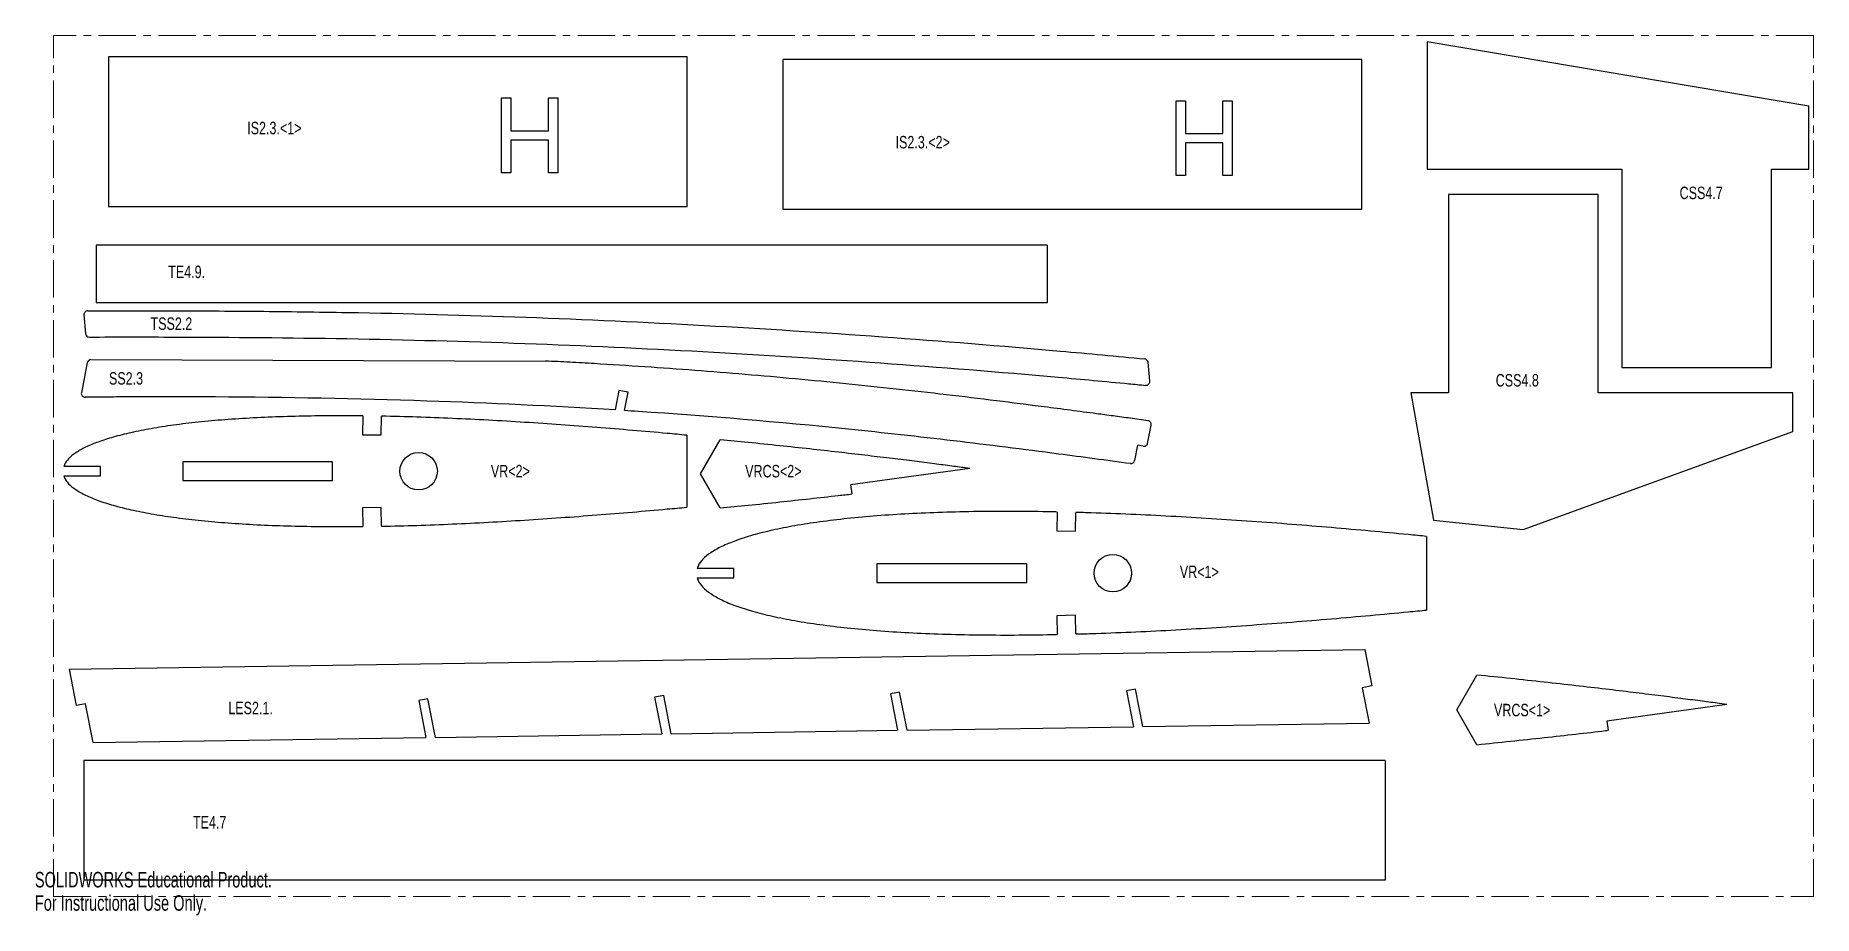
# Model space of a CAD drawing. Header units: inches. Extents: x 0 to 23.8, y 0 to 11.8.
import ezdxf

# ---------------------------------------------------------------- set-up
doc = ezdxf.new("R2010")
doc.units = ezdxf.units.IN
doc.header["$MEASUREMENT"] = 0
doc.linetypes.add('CENTERX2', pattern=[0.8, 0.5, -0.1, 0.1, -0.1])
doc.layers.add('PART_NAMES', color=1, linetype='Continuous')
doc.styles.add('SLDTEXTSTYLE0', font='TXT', dxfattribs={"width": 0.75})
doc.styles.add('SLDTEXTSTYLE1', font='TXT', dxfattribs={"width": 0.7})

msp = doc.modelspace()

# ---------------------------------------------------------------- linework, layer by layer
at = {"color": 7, "linetype": 'CENTERX2', "lineweight": 18}
for p, q in [((0.25, 0.25), (0.25, 11.75)), ((23.75, 11.75), (0.25, 11.75)), ((23.75, 0.25), (23.75, 11.75)), ((0.25, 0.25), (23.75, 0.25))]:
    msp.add_line(p, q, dxfattribs=at)
at = {"color": 7, "linetype": 'Continuous', "lineweight": 25}
for p, q in [((18.59, 11.664), (18.59, 9.964)), ((23.69, 10.808), (18.59, 11.664)), ((8.712, 11.466), (0.982, 11.466)), ((0.982, 11.466), (0.982, 9.466)), ((8.712, 9.466), (8.712, 11.466)), ((17.719, 11.429), (9.989, 11.429)), ((9.989, 11.429), (9.989, 9.429)), ((17.719, 9.429), (17.719, 11.429)), ((6.232, 10.916), (6.357, 10.916)), ((6.232, 9.916), (6.232, 10.916)), ((6.357, 10.916), (6.357, 10.478)), ((6.857, 10.916), (6.982, 10.916)), ((6.857, 10.478), (6.857, 10.916)), ((6.982, 10.916), (6.982, 9.916)), ((15.239, 10.879), (15.364, 10.879)), ((15.239, 9.879), (15.239, 10.879)), ((15.364, 10.879), (15.364, 10.442)), ((15.864, 10.879), (15.989, 10.879)), ((15.864, 10.442), (15.864, 10.879)), ((15.989, 10.879), (15.989, 9.879)), ((23.69, 9.964), (23.69, 10.808)), ((6.357, 10.478), (6.857, 10.478)), ((6.357, 10.353), (6.357, 9.916)), ((6.857, 10.353), (6.357, 10.353)), ((6.857, 9.916), (6.857, 10.353)), ((15.364, 10.442), (15.864, 10.442)), ((15.364, 10.317), (15.364, 9.879)), ((15.864, 10.317), (15.364, 10.317)), ((15.864, 9.879), (15.864, 10.317)), ((6.357, 9.916), (6.232, 9.916)), ((6.982, 9.916), (6.857, 9.916)), ((15.364, 9.879), (15.239, 9.879)), ((15.989, 9.879), (15.864, 9.879)), ((18.59, 9.964), (21.19, 9.964)), ((21.19, 9.964), (21.19, 7.314)), ((23.19, 7.314), (23.19, 9.964)), ((23.19, 9.964), (23.69, 9.964)), ((18.875, 9.627), (18.875, 6.977)), ((20.875, 9.627), (18.875, 9.627)), ((20.875, 6.977), (20.875, 9.627)), ((0.982, 9.466), (8.712, 9.466)), ((9.989, 9.429), (17.719, 9.429)), ((13.517, 8.952), (0.817, 8.952)), ((0.817, 8.952), (0.817, 8.182)), ((13.517, 8.952), (13.517, 8.182)), ((13.517, 8.182), (0.817, 8.182)), ((0.655, 8.019), (0.677, 7.769)), ((0.7, 7.381), (0.621, 6.979)), ((0.749, 7.421), (6.819, 7.403)), ((14.887, 7.132), (14.865, 7.386)), ((21.19, 7.314), (23.19, 7.314)), ((7.799, 7.011), (7.748, 6.749)), ((7.922, 6.986), (7.799, 7.011)), ((7.874, 6.741), (7.922, 6.986)), ((18.375, 6.977), (18.675, 5.277)), ((18.875, 6.977), (18.375, 6.977)), ((23.475, 6.977), (20.875, 6.977)), ((23.475, 6.463), (23.475, 6.977)), ((4.378, 6.669), (4.374, 6.419)), ((4.624, 6.416), (4.628, 6.666)), ((4.374, 6.419), (4.624, 6.416)), ((8.704, 6.411), (8.704, 5.45)), ((14.858, 6.303), (14.905, 6.547)), ((19.875, 5.152), (23.475, 6.463)), ((8.89, 5.896), (9.153, 6.351)), ((14.725, 6.278), (14.685, 6.072)), ((14.799, 6.264), (14.725, 6.278)), ((0.874, 5.993), (0.386, 5.993)), ((0.874, 5.868), (0.874, 5.993)), ((3.974, 6.056), (1.974, 6.056)), ((1.974, 6.056), (1.974, 5.806)), ((3.974, 5.806), (3.974, 6.056)), ((12.484, 5.967), (10.891, 5.751)), ((0.386, 5.868), (0.874, 5.868)), ((1.974, 5.806), (3.974, 5.806)), ((9.153, 5.44), (8.89, 5.896)), ((10.891, 5.751), (10.908, 5.627)), ((4.624, 5.446), (4.374, 5.443)), ((4.374, 5.443), (4.378, 5.193)), ((4.628, 5.196), (4.624, 5.446)), ((13.651, 5.386), (13.645, 5.136)), ((13.894, 5.13), (13.9, 5.38)), ((18.675, 5.277), (19.875, 5.152)), ((13.645, 5.136), (13.894, 5.13)), ((18.584, 5.06), (18.584, 4.077)), ((9.334, 4.631), (8.845, 4.631)), ((9.334, 4.506), (9.334, 4.631)), ((13.244, 4.694), (11.244, 4.694)), ((11.244, 4.694), (11.244, 4.444)), ((13.244, 4.444), (13.244, 4.694)), ((8.845, 4.506), (9.334, 4.506)), ((11.244, 4.444), (13.244, 4.444)), ((13.894, 4.007), (13.645, 4.001)), ((13.645, 4.001), (13.651, 3.751)), ((13.9, 3.757), (13.894, 4.007)), ((0.459, 3.286), (17.758, 3.55)), ((17.758, 3.55), (17.852, 3.064)), ((0.459, 3.286), (0.553, 2.8)), ((18.988, 2.743), (19.257, 3.208)), ((5.247, 2.892), (5.125, 2.868)), ((5.125, 2.868), (5.221, 2.374)), ((5.348, 2.376), (5.247, 2.892)), ((8.397, 2.937), (8.274, 2.913)), ((8.274, 2.913), (8.37, 2.422)), ((8.497, 2.424), (8.397, 2.937)), ((11.547, 2.981), (11.424, 2.957)), ((11.424, 2.957), (11.519, 2.47)), ((11.646, 2.472), (11.547, 2.981)), ((14.699, 3.022), (14.577, 2.998)), ((14.577, 2.998), (14.671, 2.518)), ((14.797, 2.52), (14.699, 3.022)), ((17.852, 3.064), (17.725, 3.039)), ((17.725, 3.039), (17.817, 2.566)), ((0.676, 2.824), (0.553, 2.8)), ((0.777, 2.306), (0.676, 2.824)), ((19.257, 2.278), (18.988, 2.743)), ((22.592, 2.815), (20.99, 2.594)), ((5.348, 2.376), (8.37, 2.422)), ((8.497, 2.424), (11.519, 2.47)), ((11.646, 2.472), (14.671, 2.518)), ((14.797, 2.52), (17.817, 2.566)), ((20.99, 2.594), (21.007, 2.471)), ((0.777, 2.306), (5.221, 2.374)), ((18.032, 2.068), (0.652, 2.068)), ((0.652, 2.068), (0.652, 0.468)), ((18.032, 2.068), (18.032, 0.468)), ((18.032, 0.468), (0.652, 0.468))]:
    msp.add_line(p, q, dxfattribs=at)
for centre in [(5.124, 5.931), (14.394, 4.569)]:
    msp.add_circle(centre, 0.25, dxfattribs=at)
for centre, start, end in [((0.705, 8.023), 90.1303, 185), ((0.727, 7.773), 185, 270.1253), ((0.749, 7.371), 89.8235, 168.8932), ((14.815, 7.381), 5, 84.4429), ((14.837, 7.128), 264.4221, 5), ((0.67, 6.969), 168.8932, 270.5892), ((14.856, 6.556), 348.8932, 82.2324), ((14.809, 6.313), 258.8932, 348.8932), ((14.636, 6.082), 262.2662, 348.8932)]:
    msp.add_arc(centre, 0.05, start, end, dxfattribs=at)
for points, knots in [([(0.705, 8.073), (1.066, 8.074), (1.427, 8.074), (2.186, 8.073), (2.583, 8.071), (3.378, 8.064), (3.775, 8.058), (4.967, 8.038), (5.762, 8.016), (7.35, 7.959), (8.144, 7.922), (9.732, 7.835), (10.525, 7.784), (12.11, 7.67), (12.903, 7.606), (14.07, 7.502), (14.445, 7.467), (14.82, 7.431)], [0.5966082, 0.5966082, 0.5966082, 0.5966082, 0.625, 0.625, 0.65625, 0.65625, 0.6875, 0.6875, 0.75, 0.75, 0.8125, 0.8125, 0.875, 0.875, 0.9375, 0.9375, 0.9671219, 0.9671219, 0.9671219, 0.9671219]), ([(0.727, 7.723), (0.91, 7.724), (1.292, 7.724), (2.439, 7.723), (4.195, 7.708), (7.336, 7.624), (10.502, 7.448), (13.189, 7.232), (14.368, 7.123), (14.757, 7.085), (14.832, 7.078)], [0.5971671, 0.5971671, 0.5971671, 0.5971671, 0.611587, 0.627212, 0.6875, 0.75, 0.875, 0.9375, 0.9624107, 0.9683461, 0.9683461, 0.9683461, 0.9683461]), ([(14.863, 6.606), (14.785, 6.617), (14.63, 6.638), (14.401, 6.668), (14.018, 6.72), (13.498, 6.788), (12.829, 6.873), (12.17, 6.953), (11.276, 7.054), (10.382, 7.145), (9.486, 7.224), (8.815, 7.278), (8.142, 7.326), (7.586, 7.361), (7.144, 7.386), (6.927, 7.397), (6.819, 7.403)], [0, 0, 0, 0, 0.0294171, 0.0579663, 0.0856476, 0.1729209, 0.2524393, 0.3358308, 0.4192231, 0.5860175, 0.6694548, 0.7527951, 0.8358639, 0.9195811, 0.959657, 1, 1, 1, 1]), ([(7.748, 6.749), (6.911, 6.801), (5.134, 6.884), (2.923, 6.925), (1.466, 6.925), (0.886, 6.921), (0.736, 6.92), (0.671, 6.919)], [0.6385725, 0.6385725, 0.6385725, 0.6385725, 0.75, 0.875, 0.9319535, 0.9432946, 0.9519185, 0.9519185, 0.9519185, 0.9519185]), ([(4.378, 6.669), (4.312, 6.67), (4.099, 6.672), (3.746, 6.67), (3.325, 6.661), (2.923, 6.644), (2.543, 6.62), (2.188, 6.588), (1.86, 6.549), (1.561, 6.502), (1.292, 6.449), (1.056, 6.391), (0.852, 6.326), (0.684, 6.258), (0.55, 6.184), (0.453, 6.107), (0.401, 6.04), (0.388, 6.001), (0.386, 5.993)], [0.6654394, 0.6654394, 0.6654394, 0.6654394, 0.681178, 0.7161298, 0.7497181, 0.7817483, 0.8120365, 0.8404153, 0.8667321, 0.8908491, 0.9126518, 0.9320463, 0.9489729, 0.9634132, 0.9754213, 0.9851752, 0.9930911, 0.9949793, 0.9949793, 0.9949793, 0.9949793]), ([(8.704, 6.411), (8.618, 6.42), (8.376, 6.442), (7.976, 6.477), (7.502, 6.516), (7.022, 6.552), (6.539, 6.584), (6.057, 6.613), (5.577, 6.636), (5.103, 6.654), (4.787, 6.663), (4.63, 6.666), (4.628, 6.666)], [0.3207638, 0.3207638, 0.3207638, 0.3207638, 0.3415169, 0.3787011, 0.4165753, 0.4549022, 0.4934472, 0.5319715, 0.5702371, 0.6080126, 0.6450663, 0.6455627, 0.6455627, 0.6455627, 0.6455627]), ([(14.629, 6.032), (14.309, 6.076), (13.521, 6.181), (12.266, 6.34), (10.396, 6.548), (8.932, 6.672), (7.934, 6.737), (7.874, 6.741)], [0.3322791, 0.3322791, 0.3322791, 0.3322791, 0.375, 0.4375, 0.5, 0.625, 0.6329856, 0.6329856, 0.6329856, 0.6329856]), ([(12.484, 5.967), (12.463, 5.97), (12.374, 5.982), (12.207, 6.004), (11.971, 6.035), (11.702, 6.069), (11.403, 6.106), (11.075, 6.145), (10.721, 6.186), (10.341, 6.229), (9.939, 6.272), (9.541, 6.313), (9.276, 6.339), (9.153, 6.351)], [0.0331501, 0.0331501, 0.0331501, 0.0331501, 0.0382266, 0.0544813, 0.0734448, 0.0949988, 0.1190064, 0.1453189, 0.1737703, 0.2041837, 0.2363707, 0.2701295, 0.2997622, 0.2997622, 0.2997622, 0.2997622]), ([(0.386, 5.868), (0.388, 5.861), (0.401, 5.822), (0.453, 5.755), (0.55, 5.678), (0.684, 5.604), (0.852, 5.535), (1.056, 5.471), (1.292, 5.412), (1.561, 5.36), (1.86, 5.313), (2.188, 5.274), (2.543, 5.242), (2.923, 5.217), (3.325, 5.201), (3.746, 5.192), (4.099, 5.19), (4.312, 5.192), (4.378, 5.193)], [0.0050207, 0.0050207, 0.0050207, 0.0050207, 0.0069089, 0.0148248, 0.0245787, 0.0365868, 0.0510271, 0.0679537, 0.0873482, 0.1091509, 0.1332679, 0.1595847, 0.1879635, 0.2182517, 0.2502819, 0.2838702, 0.318822, 0.3345606, 0.3345606, 0.3345606, 0.3345606]), ([(9.153, 5.44), (9.276, 5.452), (9.541, 5.478), (9.939, 5.52), (10.341, 5.563), (10.662, 5.599), (10.848, 5.62), (10.908, 5.627)], [0.7002378, 0.7002378, 0.7002378, 0.7002378, 0.7298705, 0.7636293, 0.7958163, 0.8262297, 0.8405765, 0.8405765, 0.8405765, 0.8405765]), ([(4.628, 5.196), (4.63, 5.196), (4.787, 5.199), (5.103, 5.207), (5.577, 5.226), (6.057, 5.249), (6.539, 5.278), (7.022, 5.31), (7.502, 5.346), (7.976, 5.385), (8.376, 5.42), (8.618, 5.442), (8.704, 5.45)], [0.3544373, 0.3544373, 0.3544373, 0.3544373, 0.3549337, 0.3919874, 0.4297629, 0.4680285, 0.5065528, 0.5450978, 0.5834247, 0.6212989, 0.6584831, 0.6792362, 0.6792362, 0.6792362, 0.6792362]), ([(13.651, 5.386), (13.629, 5.387), (13.438, 5.391), (13.084, 5.395), (12.595, 5.393), (12.125, 5.383), (11.676, 5.364), (11.253, 5.337), (10.858, 5.301), (10.492, 5.257), (10.158, 5.206), (9.858, 5.147), (9.594, 5.081), (9.368, 5.01), (9.18, 4.933), (9.031, 4.851), (8.922, 4.764), (8.862, 4.688), (8.848, 4.642), (8.845, 4.631)], [0.6403943, 0.6403943, 0.6403943, 0.6403943, 0.6450663, 0.681178, 0.7161298, 0.7497181, 0.7817483, 0.8120365, 0.8404153, 0.8667321, 0.8908491, 0.9126518, 0.9320463, 0.9489729, 0.9634132, 0.9754213, 0.9851752, 0.9930911, 0.995512, 0.995512, 0.995512, 0.995512]), ([(18.584, 5.06), (18.503, 5.068), (18.253, 5.092), (17.83, 5.132), (17.311, 5.178), (16.783, 5.221), (16.248, 5.261), (15.71, 5.297), (15.171, 5.329), (14.636, 5.355), (14.213, 5.371), (13.968, 5.379), (13.9, 5.38)], [0.2877685, 0.2877685, 0.2877685, 0.2877685, 0.3052504, 0.3415169, 0.3787011, 0.4165753, 0.4549022, 0.4934472, 0.5319715, 0.5702371, 0.6080126, 0.6225703, 0.6225703, 0.6225703, 0.6225703]), ([(8.845, 4.506), (8.848, 4.495), (8.862, 4.449), (8.922, 4.373), (9.031, 4.286), (9.18, 4.204), (9.368, 4.127), (9.594, 4.056), (9.858, 3.99), (10.158, 3.931), (10.492, 3.88), (10.858, 3.836), (11.253, 3.8), (11.676, 3.773), (12.125, 3.754), (12.595, 3.744), (13.084, 3.742), (13.438, 3.746), (13.629, 3.75), (13.651, 3.751)], [0.004488, 0.004488, 0.004488, 0.004488, 0.0069089, 0.0148248, 0.0245787, 0.0365868, 0.0510271, 0.0679537, 0.0873482, 0.1091509, 0.1332679, 0.1595847, 0.1879635, 0.2182517, 0.2502819, 0.2838702, 0.318822, 0.3549337, 0.3596057, 0.3596057, 0.3596057, 0.3596057]), ([(13.9, 3.757), (13.968, 3.758), (14.213, 3.766), (14.636, 3.782), (15.171, 3.808), (15.71, 3.84), (16.248, 3.876), (16.783, 3.916), (17.311, 3.959), (17.83, 4.005), (18.253, 4.045), (18.503, 4.069), (18.584, 4.077)], [0.3774297, 0.3774297, 0.3774297, 0.3774297, 0.3919874, 0.4297629, 0.4680285, 0.5065528, 0.5450978, 0.5834247, 0.6212989, 0.6584831, 0.6947496, 0.7122315, 0.7122315, 0.7122315, 0.7122315]), ([(22.592, 2.815), (22.549, 2.82), (22.432, 2.837), (22.226, 2.864), (21.963, 2.898), (21.664, 2.936), (21.33, 2.977), (20.965, 3.021), (20.569, 3.067), (20.146, 3.114), (19.706, 3.162), (19.406, 3.193), (19.257, 3.208)], [0.029095, 0.029095, 0.029095, 0.029095, 0.0382266, 0.0544813, 0.0734448, 0.0949988, 0.1190064, 0.1453189, 0.1737703, 0.2041837, 0.2363707, 0.2685432, 0.2685432, 0.2685432, 0.2685432]), ([(19.257, 2.278), (19.406, 2.294), (19.706, 2.325), (20.146, 2.372), (20.569, 2.419), (20.853, 2.452), (20.996, 2.469), (21.007, 2.471)], [0.7314568, 0.7314568, 0.7314568, 0.7314568, 0.7636293, 0.7958163, 0.8262297, 0.8546811, 0.8570013, 0.8570013, 0.8570013, 0.8570013])]:
    msp.add_open_spline(points, degree=3, knots=knots, dxfattribs=at)

# ---------------------------------------------------------------- texts
at = {"color": 7, "linetype": 'Continuous', "char_height": 0.2076, "attachment_point": 1, "style": 'SLDTEXTSTYLE1'}
for s, insert in [('SOLIDWORKS Educational Product.', (0, 0.579)), ('For Instructional Use Only.', (0, 0.268))]:
    msp.add_mtext(s, dxfattribs=dict(at, insert=insert))
at = {"layer": 'PART_NAMES', "char_height": 0.1667, "attachment_point": 1, "style": 'SLDTEXTSTYLE0'}
for s, insert in [('IS2.3.<1>', (2.835, 10.598)), ('IS2.3.<2>', (11.493, 10.409)), ('CSS4.7', (21.963, 9.732)), ('TE4.9.', (1.78, 8.677)), ('TSS2.2', (1.544, 7.985)), ('SS2.3', (0.989, 7.254)), ('CSS4.8', (19.507, 7.229)), ('VR<2>', (6.089, 6.016)), ('VRCS<2>', (9.485, 6.015)), ('VR<1>', (15.289, 4.671)), ('LES2.1.', (2.583, 2.852)), ('VRCS<1>', (19.484, 2.824)), ('TE4.7', (2.111, 1.325))]:
    msp.add_mtext(s, dxfattribs=dict(at, insert=insert))

doc.saveas('drawing.dxf')
